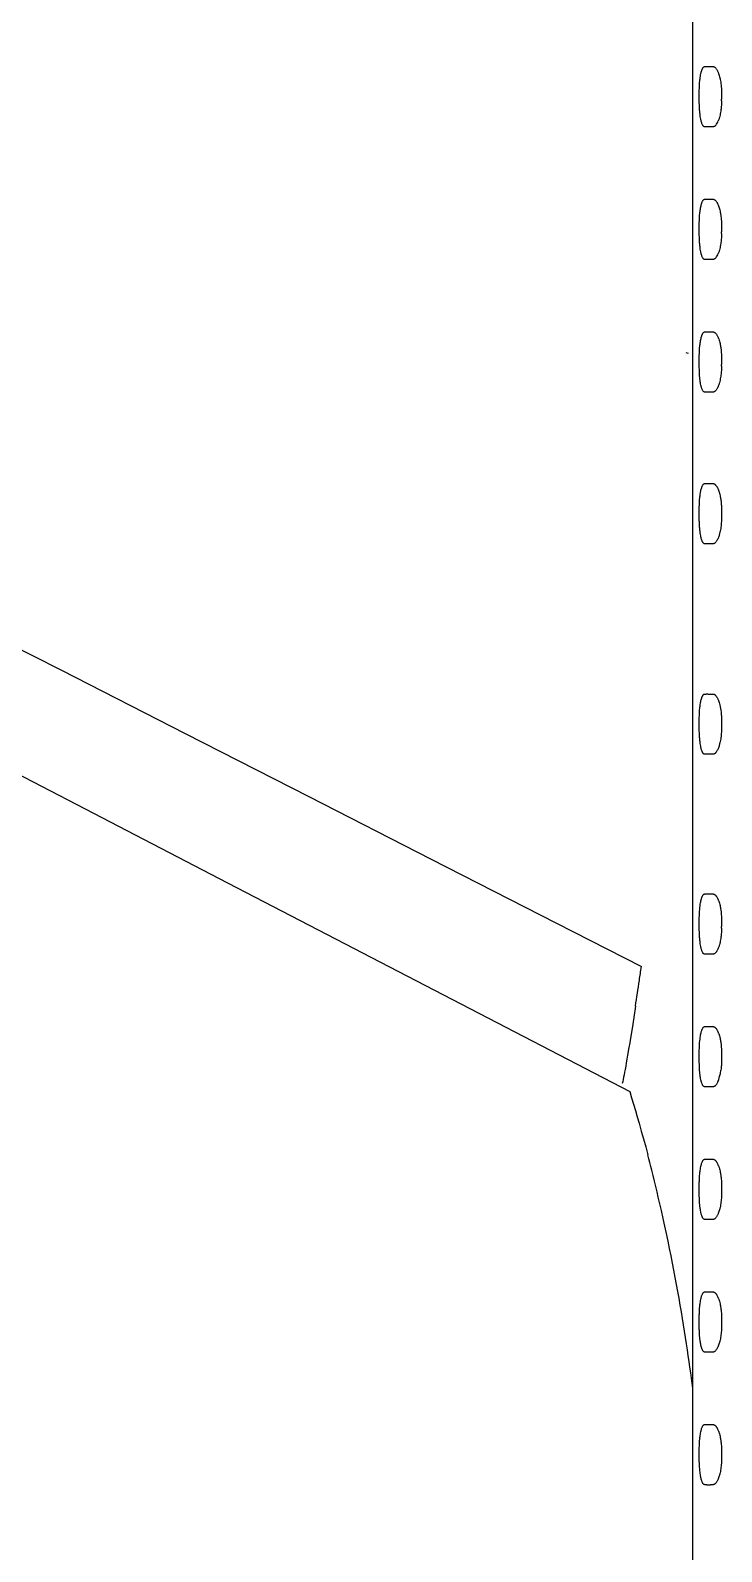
# Model space of a CAD drawing. Extents: x -17108 to 71323, y -8319 to 54197.
# Drawn here: x 48944 to 51722, y 7051 to 13169 of the extents above; entities that cross this region are included whole.
import ezdxf

# ---------------------------------------------------------------- set-up
doc = ezdxf.new("R2010")
doc.units = 0
doc.layers.get('0').update_dxf_attribs({"linetype": 'CONTINUOUS'})

msp = doc.modelspace()

# ---------------------------------------------------------------- linework, layer by layer
at = {"color": 7}
for p, q in [((51606.3, -1969.4), (51606.3, 22503.5)), ((48836.4, 10714.6), (49069.1, 10595.6)), ((49069.1, 10595.6), (49565.9, 10341.6)), ((49565.9, 10341.6), (50062.7, 10087.6)), ((50062.7, 10087.6), (50555.1, 9835.8)), ((50555.1, 9835.8), (51056.3, 9579.6)), ((51056.3, 9579.6), (51399.7, 9404)), ((51654.4, 8629), (51687.9, 8629)), ((51632.4, 8501.9), (51632.4, 8522)), ((51654.4, 8095.6), (51687.9, 8095.6)), ((51632.4, 7965), (51632.4, 7988.6)), ((51654.4, 7562.3), (51687.9, 7562.3)), ((51632.4, 7427.3), (51632.4, 7455.3))]:
    msp.add_line(p, q, dxfattribs=at)
at = {"color": 7, "ltscale": 0.35}
for p, q in [((51722, 12916.3), (51722, 12902.3)), ((51722, 11849.5), (51722, 11835.5)), ((51722, 10393.1), (51722, 10379.1)), ((51722, 9055.5), (51722, 9041.5)), ((51722, 8522), (51722, 8508)), ((51722, 8508), (51722, 8494)), ((51722, 7988.6), (51722, 7974.6)), ((51722, 7974.6), (51722, 7960.6)), ((51722, 7455.3), (51722, 7441.3))]:
    msp.add_line(p, q, dxfattribs=at)
at = {"color": 7, "ltscale": 0.419971}
for p, q in [((51632.4, 12888.3), (51632.4, 12905.1)), ((51632.4, 12354.9), (51632.4, 12371.7)), ((51632.4, 11821.5), (51632.4, 11838.3)), ((51632.4, 11211.4), (51632.4, 11228.2)), ((51632.4, 9027.5), (51632.4, 9044.3))]:
    msp.add_line(p, q, dxfattribs=at)
at = {"color": 7, "ltscale": 0.250488}
for p, q in [((51722, 12902.3), (51722, 12892.3)), ((51722, 12368.9), (51722, 12358.9)), ((51722, 11835.5), (51722, 11825.5)), ((51722, 9574.9), (51722, 9564.9))]:
    msp.add_line(p, q, dxfattribs=at)
at = {"color": 7, "ltscale": 0.349951}
for p, q in [((51722, 12382.9), (51722, 12368.9)), ((51722, 11239.4), (51722, 11225.4)), ((51722, 9588.9), (51722, 9574.9)), ((51722, 7441.3), (51722, 7427.3))]:
    msp.add_line(p, q, dxfattribs=at)
at = {"color": 7, "ltscale": 0.23771}
msp.add_line((51589.3, 11870), (51580.1, 11872.4), dxfattribs=at)
at = {"color": 7, "ltscale": 0.237698}
msp.add_line((51589.3, 11870), (51580.1, 11872.4), dxfattribs=at)
at = {"color": 7, "ltscale": 0.05188}
for p, q in [((51635, 11158.6), (51634.8, 11160.6)), ((51635, 10312.2), (51634.8, 10314.3))]:
    msp.add_line(p, q, dxfattribs=at)
at = {"color": 7, "ltscale": 0.42002}
msp.add_line((51632.4, 10365.1), (51632.4, 10381.9), dxfattribs=at)
at = {"color": 7, "ltscale": 0.335449}
for p, q in [((51667.8, 8387), (51654.4, 8387)), ((51667.8, 7853.6), (51654.4, 7853.6))]:
    msp.add_line(p, q, dxfattribs=at)
at = {"color": 7}
for points in [[(51634, 12958.7), (51634.7, 12966.5), (51635.1, 12970.4), (51635.5, 12974.2), (51636.3, 12979.7), (51637.1, 12985.2), (51638, 12990.4), (51639, 12995.4), (51639.6, 12998.2), (51640.3, 13000.9), (51641.3, 13004.5), (51642.3, 13007.9), (51642.6, 13008.6), (51643.6, 13011.3), (51644.6, 13013.7), (51645.2, 13014.8), (51645.7, 13015.9), (51646.5, 13017.2), (51647.3, 13018.5), (51648.1, 13019.5)], [(51648.1, 13019.5), (51649.1, 13020.7), (51649.6, 13021.2), (51650.1, 13021.6), (51650.6, 13022), (51651.1, 13022.3), (51651.9, 13022.8), (51652.7, 13023.1), (51653.6, 13023.2), (51654.4, 13023.3)], [(51654.4, 13023.3), (51665.4, 13023.3), (51674.2, 13023.3), (51677.5, 13023.3)], [(51677.5, 13023.3), (51681.1, 13023.3), (51684.3, 13023.4), (51686, 13023.4), (51688.4, 13023.3), (51689.3, 13023.2), (51690.4, 13023), (51691.2, 13022.8), (51691.9, 13022.5), (51692.9, 13022), (51693.9, 13021.4), (51694.9, 13020.7), (51695.7, 13020.1), (51696.4, 13019.5), (51697.2, 13018.8), (51697.9, 13018.1), (51699.3, 13016.5), (51700.7, 13014.7), (51702, 13012.8), (51703.2, 13010.9), (51704.3, 13008.9), (51705.4, 13006.8), (51706.2, 13005.2), (51707, 13003.5), (51707.8, 13001.6), (51708.6, 12999.7), (51709.4, 12997.7), (51710.2, 12995.6), (51711.7, 12991.4), (51713, 12987), (51714.3, 12982.4), (51715.4, 12977.7), (51716.1, 12974.9), (51716.7, 12972.1), (51717.8, 12966.3), (51718.8, 12960.4), (51719.6, 12954.4), (51720.3, 12948.3), (51720.9, 12942.2), (51721.4, 12936), (51721.7, 12929.8), (51721.9, 12923.1), (51722, 12916.3)], [(51632.4, 12905.1), (51632.4, 12916.2), (51632.5, 12921.7)], [(51632.5, 12921.7), (51632.6, 12929.3), (51632.8, 12936.8), (51633.1, 12944.2), (51633.5, 12951.5), (51634, 12958.7)], [(51653.8, 12781.3), (51653, 12781.5), (51652.2, 12781.7), (51651.4, 12782.1), (51650.6, 12782.6), (51649.9, 12783.2), (51649.1, 12783.9), (51648.4, 12784.6), (51647.9, 12785.3), (51647.3, 12786), (51646.3, 12787.7), (51645.2, 12789.6), (51644.2, 12791.8), (51643.2, 12794.2), (51642.2, 12797), (51641.3, 12800.1), (51640.3, 12803.4), (51639.5, 12806.9), (51639, 12809.3), (51638.4, 12811.9), (51637.5, 12817.1), (51636.6, 12822.6), (51635.8, 12828.2), (51635.4, 12832), (51634.9, 12835.9), (51634.5, 12839.9), (51634.2, 12844), (51633.8, 12848.1), (51633.6, 12852.3), (51633.3, 12856.8), (51633, 12861.4), (51632.7, 12870.3), (51632.5, 12879.3), (51632.4, 12888.3)], [(51722, 12885.6), (51721.9, 12879.8), (51721.7, 12874.1), (51721.4, 12868.5), (51721, 12862.9), (51720.6, 12858.9), (51720.1, 12854.2), (51719.5, 12849.6), (51718.9, 12844.8), (51718, 12839.4), (51717, 12834), (51715.9, 12828.8), (51714.6, 12823.6), (51713.3, 12818.7), (51712.6, 12816.2), (51711.9, 12813.9), (51710.8, 12810.8), (51709.8, 12807.8), (51708.6, 12804.9)], [(51700, 12789), (51699, 12787.7), (51697.9, 12786.6), (51696.8, 12785.5), (51695.8, 12784.5), (51694.7, 12783.8), (51693.7, 12783.1), (51692.7, 12782.5), (51691.9, 12782.1), (51691.2, 12781.9), (51690.1, 12781.5), (51689, 12781.3), (51687.9, 12781.2), (51687.1, 12781.2), (51686.4, 12781.2), (51685.1, 12781.3), (51683.9, 12781.4), (51683.1, 12781.3), (51682.7, 12781.3)], [(51667.8, 12781.3), (51665.8, 12781.3), (51662, 12781.3), (51659.6, 12781.3), (51657.2, 12781.3), (51654.9, 12781.3), (51653.8, 12781.3)], [(51682.7, 12781.3), (51681, 12781.1), (51679.3, 12781), (51676.9, 12781), (51675.1, 12781.1), (51673, 12781.2), (51670.9, 12781.3), (51669.3, 12781.3), (51667.8, 12781.3)], [(51642.2, 12474.1), (51643.2, 12477.1), (51643.8, 12478.4), (51644.4, 12479.8), (51645.2, 12481.6), (51646.1, 12483.3), (51647.1, 12484.8), (51648.1, 12486.1)], [(51648.1, 12486.1), (51649.1, 12487.3), (51649.6, 12487.8), (51650.1, 12488.2), (51650.6, 12488.6), (51651.1, 12488.9), (51651.9, 12489.4), (51652.7, 12489.7), (51653.6, 12489.8), (51654.4, 12489.9)], [(51654.4, 12489.9), (51663, 12489.9), (51667.6, 12489.9), (51673, 12489.9), (51677.5, 12489.9)], [(51677.5, 12489.9), (51681.1, 12489.9), (51684.3, 12490), (51685.9, 12490), (51688.4, 12489.9), (51689.2, 12489.8), (51690.4, 12489.6), (51691.4, 12489.3), (51692.5, 12488.8), (51693.7, 12488.2), (51694.8, 12487.4), (51695.9, 12486.5), (51696.6, 12485.9), (51697.3, 12485.2), (51698.8, 12483.7), (51700.1, 12482), (51701.5, 12480.2), (51702.7, 12478.4), (51703.8, 12476.5), (51704.9, 12474.4), (51705.7, 12472.8), (51706.5, 12471.2), (51707.3, 12469.4), (51708.1, 12467.6), (51709.6, 12463.7), (51711.1, 12459.7), (51712.4, 12455.5), (51713.7, 12451.2), (51714.8, 12446.9), (51715.8, 12442.6), (51716.8, 12438.1), (51717.7, 12433.6), (51718.2, 12430.5), (51718.7, 12427.4), (51719.6, 12421.1), (51720.4, 12414.7), (51721, 12408.4), (51721.4, 12402.1), (51721.7, 12395.7), (51721.9, 12389.3), (51722, 12382.9)], [(51632.5, 12388.3), (51632.6, 12395.9), (51632.8, 12403.4), (51633.1, 12410.8), (51633.5, 12418.1), (51634, 12425.3)], [(51634, 12425.3), (51634.7, 12433.1), (51635.1, 12436.9), (51635.5, 12440.6), (51636.2, 12445.6), (51636.9, 12450.4), (51637.6, 12455), (51638.5, 12459.5), (51639.4, 12463.8), (51640.4, 12468), (51641.3, 12471.1), (51642.2, 12474.1)], [(51632.4, 12371.7), (51632.4, 12382.8), (51632.5, 12388.3)], [(51653.8, 12247.9), (51653, 12248.1), (51652.2, 12248.3), (51651.4, 12248.7), (51650.6, 12249.2), (51649.9, 12249.8), (51649.1, 12250.5), (51648.4, 12251.2), (51647.9, 12251.9), (51647.3, 12252.6), (51646.3, 12254.3), (51645.2, 12256.2), (51644.2, 12258.4), (51643.2, 12260.8), (51642.2, 12263.6), (51641.3, 12266.7), (51640.3, 12270), (51639.5, 12273.5), (51639, 12275.9), (51638.4, 12278.5), (51637.5, 12283.7), (51636.6, 12289.2), (51635.8, 12294.8), (51635.4, 12298.6), (51634.9, 12302.5), (51634.5, 12306.5), (51634.2, 12310.6), (51633.8, 12314.7), (51633.6, 12318.9), (51633.3, 12323.4), (51633, 12328), (51632.7, 12336.9), (51632.5, 12345.9), (51632.4, 12354.9)], [(51722, 12352.2), (51721.9, 12346.4), (51721.7, 12340.7), (51721.4, 12335.1), (51721, 12329.5), (51720.6, 12325.5), (51720.1, 12320.8), (51719.5, 12316.2), (51718.9, 12311.4), (51718, 12306), (51717, 12300.6), (51715.9, 12295.4), (51714.6, 12290.2), (51713.3, 12285.3), (51712.6, 12282.8), (51711.9, 12280.5), (51710.8, 12277.4), (51709.8, 12274.4), (51708.6, 12271.5)], [(51667.8, 12247.9), (51665.8, 12247.9), (51662, 12247.9), (51659.6, 12247.9), (51657.2, 12247.9), (51654.9, 12247.9), (51653.8, 12247.9)], [(51682.7, 12247.9), (51681, 12247.7), (51679.3, 12247.6), (51676.9, 12247.6), (51675.1, 12247.7), (51673, 12247.8), (51670.9, 12247.9), (51669.3, 12247.9), (51667.8, 12247.9)], [(51700, 12255.6), (51699, 12254.3), (51697.9, 12253.2), (51696.8, 12252.1), (51695.8, 12251.1), (51694.7, 12250.4), (51693.7, 12249.7), (51692.7, 12249.1), (51691.9, 12248.7), (51691.2, 12248.5), (51690.1, 12248.1), (51689, 12247.9), (51687.9, 12247.8), (51687.1, 12247.8), (51686.4, 12247.8), (51685.1, 12247.9), (51683.9, 12248), (51683.1, 12247.9), (51682.7, 12247.9)], [(51634, 11891.9), (51634.7, 11899.7), (51635.1, 11903.5), (51635.5, 11907.2), (51636.2, 11912.2), (51636.9, 11917), (51637.6, 11921.6), (51638.5, 11926.1), (51639.4, 11930.4), (51640.4, 11934.5), (51641.3, 11937.7), (51642.2, 11940.7)], [(51642.2, 11940.7), (51642.9, 11942.7), (51643.6, 11944.6), (51644.3, 11946.3), (51645, 11947.8), (51645.8, 11949.2), (51646.6, 11950.6), (51647.4, 11951.9), (51648.3, 11953.1), (51649.1, 11953.9), (51649.8, 11954.6), (51650.6, 11955.2), (51651.1, 11955.6), (51651.7, 11955.9), (51652.3, 11956.1), (51652.9, 11956.3), (51653.9, 11956.5), (51655, 11956.6), (51656, 11956.6), (51656.7, 11956.5), (51657.4, 11956.5), (51658.1, 11956.5), (51658.7, 11956.5)], [(51658.7, 11956.5), (51659.7, 11956.6), (51660.8, 11956.7), (51662.2, 11956.8), (51663.5, 11956.8), (51665.2, 11956.8), (51668.6, 11956.6), (51671.1, 11956.5), (51672.6, 11956.5)], [(51672.6, 11956.5), (51674.6, 11956.5), (51678.7, 11956.5), (51681.6, 11956.5), (51684.5, 11956.5), (51687, 11956.5), (51688.3, 11956.5), (51689.3, 11956.4), (51690.3, 11956.2), (51691.6, 11955.8), (51692.8, 11955.3), (51694, 11954.6), (51695.2, 11953.7), (51696.2, 11952.9), (51697.2, 11952), (51698.2, 11950.9), (51699, 11950.1), (51699.7, 11949.2), (51700.5, 11948.1), (51701.3, 11947.1), (51702.8, 11944.8), (51703.6, 11943.5), (51704.3, 11942.1), (51705.8, 11939.2), (51707.3, 11936.2), (51708.1, 11934.2), (51708.9, 11932.2), (51709.7, 11930.2), (51710.5, 11928), (51711.9, 11923.7), (51713.3, 11919.1), (51714.6, 11914.4), (51715.8, 11909.6), (51716.6, 11905.6), (51717.4, 11901.6), (51718.1, 11897.5), (51718.6, 11894.4), (51719.1, 11891.3), (51719.9, 11884.9), (51720.6, 11879.1), (51721.1, 11873.3), (51721.5, 11867.4), (51721.8, 11861.4), (51722, 11855.5), (51722, 11849.5)], [(51632.5, 11854.9), (51632.6, 11862.5), (51632.8, 11870), (51633.1, 11877.4), (51633.5, 11884.7), (51634, 11891.9)], [(51632.4, 11838.3), (51632.4, 11849.4), (51632.5, 11854.9)], [(51663.2, 11714.5), (51660, 11714.5), (51657.3, 11714.5), (51655.9, 11714.5), (51654, 11714.5), (51653.2, 11714.6), (51652.4, 11714.8), (51651.6, 11715.2), (51650.7, 11715.7), (51649.9, 11716.3), (51649.1, 11717.1), (51648.5, 11717.7), (51648, 11718.3), (51647.4, 11719.1), (51646.9, 11719.9), (51645.9, 11721.6), (51644.9, 11723.5), (51643.8, 11725.9), (51642.8, 11728.5), (51641.9, 11731.3), (51641, 11734.3), (51640.4, 11736.3), (51639.9, 11738.4), (51638.9, 11742.8), (51638, 11747.4), (51637.2, 11752.2), (51636.7, 11755.2), (51636.2, 11758.4), (51635.7, 11762), (51635.3, 11765.6), (51634.6, 11772.7), (51634, 11779.9), (51633.4, 11788), (51633, 11796.3), (51632.7, 11804.6), (51632.5, 11813.1), (51632.4, 11821.5)], [(51722, 11818.8), (51721.9, 11813), (51721.7, 11807.3), (51721.4, 11801.7), (51721, 11796.1), (51720.6, 11792.1), (51720.1, 11787.4), (51719.5, 11782.8), (51718.9, 11778), (51718, 11772.6), (51717, 11767.2), (51715.9, 11762), (51714.6, 11756.8), (51713.3, 11751.9), (51712.6, 11749.4), (51711.9, 11747.1), (51710.8, 11744), (51709.8, 11741), (51708.6, 11738.1)], [(51687.9, 11714.5), (51677.6, 11714.5), (51672.6, 11714.5), (51666.2, 11714.5), (51663.2, 11714.5)], [(51700, 11722.2), (51698.8, 11720.8), (51697.6, 11719.5), (51696.4, 11718.3), (51695.2, 11717.3), (51694, 11716.5), (51692.8, 11715.8), (51691.6, 11715.2), (51690.4, 11714.8), (51689.2, 11714.6), (51688.5, 11714.5), (51687.9, 11714.5)], [(51708.6, 11738.1), (51707.9, 11736.2), (51707.1, 11734.4), (51706.3, 11732.7), (51705.4, 11731), (51704.1, 11728.6), (51702.8, 11726.3), (51701.4, 11724.2), (51700, 11722.2)], [(51634, 11281.8), (51634.7, 11289.6), (51635.1, 11293.4), (51635.5, 11297.3), (51636, 11300.9), (51636.5, 11304.5), (51637.3, 11309.7), (51637.9, 11312.9), (51638.5, 11316.1), (51639.3, 11320), (51640.2, 11323.7), (51641.2, 11327.3), (51642.2, 11330.6)], [(51642.2, 11330.6), (51643.2, 11333.6), (51643.8, 11334.9), (51644.4, 11336.3), (51645.2, 11338.1), (51646.1, 11339.8), (51647.1, 11341.3), (51648.1, 11342.6)], [(51648.1, 11342.6), (51649, 11343.7), (51649.9, 11344.6), (51650.9, 11345.3)], [(51650.9, 11345.3), (51651.6, 11345.7), (51652.4, 11346.1), (51653.2, 11346.3), (51653.7, 11346.4), (51654.3, 11346.5), (51654.9, 11346.5), (51655.5, 11346.5), (51656.6, 11346.4), (51657.6, 11346.4), (51658.3, 11346.4), (51658.7, 11346.4)], [(51658.7, 11346.4), (51659.7, 11346.5), (51660.8, 11346.6), (51662.2, 11346.7), (51663.5, 11346.7), (51665.2, 11346.7), (51668.6, 11346.5), (51671.1, 11346.4), (51672.6, 11346.4)], [(51672.6, 11346.4), (51675.7, 11346.4), (51682, 11346.4), (51685.3, 11346.4), (51687.5, 11346.4), (51688.6, 11346.4), (51689.5, 11346.3), (51690.5, 11346.1), (51691.5, 11345.7), (51692.4, 11345.3), (51693.4, 11344.8), (51694.5, 11344.1), (51695.5, 11343.4), (51696.2, 11342.8), (51697, 11342.1), (51698.3, 11340.7), (51699.6, 11339.2), (51700.8, 11337.6), (51702.1, 11335.8), (51702.9, 11334.6), (51703.6, 11333.3), (51704.4, 11331.8), (51705.2, 11330.3)], [(51705.2, 11330.3), (51706.7, 11327.4), (51707.5, 11325.6), (51708.2, 11323.8), (51709.7, 11320.1), (51711.1, 11316.1), (51712.5, 11311.8), (51713.8, 11307.2), (51714.5, 11304.6), (51715.2, 11302), (51716.4, 11296.6), (51717, 11293.6), (51717.6, 11290.7), (51718.1, 11287.5), (51718.6, 11284.4), (51719.3, 11279.8), (51719.9, 11275.1), (51720.4, 11270.4), (51720.8, 11266.6), (51721.1, 11262.8), (51721.4, 11258.9), (51721.6, 11254.9), (51721.8, 11249.7), (51722, 11244.6), (51722, 11239.4)], [(51632.5, 11244.8), (51632.6, 11252.4), (51632.8, 11259.9), (51633.1, 11267.3), (51633.5, 11274.6), (51634, 11281.8)], [(51632.4, 11228.2), (51632.4, 11239.3), (51632.5, 11244.8)], [(51634.8, 11160.6), (51634.4, 11164.1), (51634.1, 11167.7), (51633.8, 11171.3), (51633.3, 11180), (51632.9, 11187.3), (51632.8, 11192), (51632.6, 11196.9), (51632.5, 11201.7), (51632.4, 11211.4)], [(51722, 11206), (51721.9, 11202.4), (51721.8, 11198.8), (51721.5, 11193.4), (51721.1, 11188.1), (51720.6, 11182.3), (51720, 11176.5), (51719.3, 11170.9)], [(51722, 11225.4), (51722, 11213.7), (51722, 11208.6), (51722, 11206)], [(51641.5, 11122.4), (51640.7, 11125.3), (51639.9, 11128.4), (51639.1, 11131.7), (51638.6, 11134.2), (51638.1, 11136.8), (51637.1, 11142.1), (51636.3, 11148), (51635.5, 11154.1), (51635.1, 11157.7), (51635, 11158.6)], [(51719.3, 11170.9), (51718.5, 11165.7), (51717.6, 11160.6), (51716.7, 11155.7), (51715.6, 11150.8), (51714.3, 11145.5), (51713.6, 11142.9), (51712.9, 11140.4), (51711.8, 11136.7), (51710.6, 11133.1), (51709.3, 11129.6), (51707.9, 11126.3)], [(51658.7, 11104.4), (51657.7, 11104.5), (51656.6, 11104.4), (51655.6, 11104.4), (51654.8, 11104.4), (51653.8, 11104.4), (51653.1, 11104.5), (51652.3, 11104.8), (51651.4, 11105.2), (51650.6, 11105.7), (51649.7, 11106.4), (51648.9, 11107.2), (51648.4, 11107.8), (51647.9, 11108.4), (51647.3, 11109.1), (51646.8, 11110), (51646.2, 11110.9), (51645.7, 11111.9), (51645.1, 11113), (51644.5, 11114.2), (51643.5, 11116.7), (51642.5, 11119.4), (51641.5, 11122.4)], [(51677.5, 11104.4), (51674.6, 11104.4), (51668.8, 11104.3), (51665, 11104.2), (51663.2, 11104.2), (51661.8, 11104.2), (51660.4, 11104.3), (51658.7, 11104.4)], [(51688.6, 11104.4), (51686.7, 11104.4), (51685.5, 11104.3), (51683, 11104.4), (51679.3, 11104.4), (51677.5, 11104.4)], [(51698.6, 11110.4), (51697.2, 11108.9), (51696.4, 11108.2), (51695.7, 11107.6), (51695, 11107.1), (51694.4, 11106.6), (51693.2, 11105.9), (51692.1, 11105.3), (51690.9, 11104.9), (51689.7, 11104.6), (51689.2, 11104.5), (51688.6, 11104.4)], [(51707.9, 11126.3), (51706.4, 11122.9), (51705.6, 11121.2), (51704.8, 11119.6), (51703.5, 11117.4), (51702.2, 11115.2), (51700.9, 11113.3), (51699.5, 11111.5), (51698.6, 11110.4)], [(47248.2, 11031.8), (48635.8, 10311.5), (49164, 10037.8), (49702.2, 9758.6), (50854.8, 9160.3), (51352.8, 8902)], [(51634, 10435.4), (51634.7, 10443.2), (51635.1, 10447.1), (51635.5, 10450.9), (51636, 10454.6), (51636.5, 10458.2), (51637.3, 10463.3), (51637.9, 10466.6), (51638.5, 10469.7), (51639.3, 10473.6), (51640.2, 10477.4), (51641.2, 10480.9), (51642.2, 10484.3)], [(51642.2, 10484.3), (51643.2, 10487.2), (51643.8, 10488.6), (51644.4, 10489.9), (51645.2, 10491.8), (51646.1, 10493.4), (51647.1, 10495), (51648.1, 10496.3)], [(51648.1, 10496.3), (51649, 10497.4), (51649.9, 10498.3), (51650.9, 10499)], [(51650.9, 10499), (51651.6, 10499.4), (51652.4, 10499.7), (51653.2, 10500), (51653.7, 10500.1), (51654.3, 10500.1), (51654.9, 10500.2), (51655.5, 10500.2), (51656.6, 10500.1), (51657.6, 10500), (51658.3, 10500), (51658.7, 10500.1)], [(51658.7, 10500.1), (51659.7, 10500.2), (51660.8, 10500.3), (51662.2, 10500.4), (51663.5, 10500.4), (51665.2, 10500.3), (51668.6, 10500.2), (51671.1, 10500.1), (51672.6, 10500.1)], [(51672.6, 10500.1), (51675.7, 10500.1), (51682, 10500.1), (51685.3, 10500.1), (51687.5, 10500.1), (51688.6, 10500), (51689.5, 10499.9), (51690.5, 10499.7), (51691.5, 10499.4), (51692.4, 10499), (51693.4, 10498.5), (51694.5, 10497.8), (51695.5, 10497.1), (51696.2, 10496.4), (51697, 10495.7), (51698.3, 10494.4), (51699.6, 10492.9), (51700.8, 10491.2), (51702.1, 10489.4), (51702.9, 10488.2), (51703.6, 10487), (51704.4, 10485.5), (51705.2, 10484)], [(51705.2, 10484), (51706.7, 10481), (51707.5, 10479.3), (51708.2, 10477.5), (51709.7, 10473.7), (51711.1, 10469.8), (51712.5, 10465.5), (51713.8, 10460.9), (51714.5, 10458.3), (51715.2, 10455.6), (51716.4, 10450.2), (51717, 10447.3), (51717.6, 10444.3), (51718.1, 10441.2), (51718.6, 10438), (51719.3, 10433.4), (51719.9, 10428.8), (51720.4, 10424.1), (51720.8, 10420.3), (51721.1, 10416.5), (51721.4, 10412.5), (51721.6, 10408.5), (51721.8, 10403.4), (51722, 10398.2), (51722, 10393.1)], [(51632.5, 10398.5), (51632.6, 10406.1), (51632.8, 10413.6), (51633.1, 10421), (51633.5, 10428.2), (51634, 10435.4)], [(51632.4, 10381.9), (51632.4, 10392.9), (51632.5, 10398.5)], [(51634.8, 10314.3), (51634.4, 10317.8), (51634.1, 10321.4), (51633.8, 10325), (51633.3, 10333.7), (51632.9, 10341), (51632.8, 10345.7), (51632.6, 10350.5), (51632.5, 10355.4), (51632.4, 10365.1)], [(51722, 10359.7), (51721.9, 10356.1), (51721.8, 10352.5), (51721.5, 10347.1), (51721.1, 10341.7), (51720.6, 10335.9), (51720, 10330.2), (51719.3, 10324.5)], [(51722, 10379.1), (51722, 10367.4), (51722, 10362.2), (51722, 10359.7)], [(51641.5, 10276), (51640.7, 10279), (51639.9, 10282.1), (51639.1, 10285.4), (51638.6, 10287.9), (51638.1, 10290.4), (51637.1, 10295.8), (51636.3, 10301.7), (51635.5, 10307.8), (51635.1, 10311.4), (51635, 10312.2)], [(51707.9, 10280), (51706.4, 10276.5), (51705.6, 10274.9), (51704.8, 10273.3), (51703.5, 10271), (51702.2, 10268.9), (51700.9, 10266.9), (51699.5, 10265.1), (51698.6, 10264)], [(51719.3, 10324.5), (51718.5, 10319.4), (51717.6, 10314.3), (51716.7, 10309.3), (51715.6, 10304.5), (51714.3, 10299.2), (51713.6, 10296.6), (51712.9, 10294.1), (51711.8, 10290.4), (51710.6, 10286.8), (51709.3, 10283.3), (51707.9, 10280)], [(51658.7, 10258.1), (51657.7, 10258.1), (51656.6, 10258.1), (51655.6, 10258), (51654.8, 10258), (51653.8, 10258.1), (51653.1, 10258.2), (51652.3, 10258.5), (51651.4, 10258.9), (51650.6, 10259.4), (51649.7, 10260.1), (51648.9, 10260.8), (51648.4, 10261.4), (51647.9, 10262.1), (51647.3, 10262.8), (51646.8, 10263.6), (51646.2, 10264.6), (51645.7, 10265.6), (51645.1, 10266.7), (51644.5, 10267.9), (51643.5, 10270.4), (51642.5, 10273.1), (51641.5, 10276)], [(51677.5, 10258.1), (51674.6, 10258), (51668.8, 10258), (51665, 10257.9), (51663.2, 10257.9), (51661.8, 10257.9), (51660.4, 10257.9), (51658.7, 10258.1)], [(51688.6, 10258.1), (51686.7, 10258), (51685.5, 10258), (51683, 10258), (51679.3, 10258.1), (51677.5, 10258.1)], [(51698.6, 10264), (51697.2, 10262.6), (51696.4, 10261.9), (51695.7, 10261.3), (51695, 10260.7), (51694.4, 10260.2), (51693.2, 10259.5), (51692.1, 10259), (51690.9, 10258.5), (51689.7, 10258.2), (51689.2, 10258.1), (51688.6, 10258.1)], [(51632.7, 9607.7), (51633.1, 9616.5), (51633.6, 9625.2), (51634.1, 9633), (51634.5, 9636.4), (51635.2, 9643.8), (51635.6, 9647.4), (51636.1, 9650.9), (51636.7, 9655.5), (51637.5, 9660), (51638.2, 9664.4), (51639.1, 9668.6), (51640, 9672.6), (51641.1, 9676.4), (51641.6, 9678.3), (51642.2, 9680.1)], [(51642.2, 9680.1), (51643.2, 9683), (51643.8, 9684.4), (51644.3, 9685.7), (51645.2, 9687.5), (51646.1, 9689.2), (51647, 9690.7), (51648, 9692), (51648.7, 9692.9), (51649.4, 9693.7), (51650, 9694.1), (51650.6, 9694.6), (51651.5, 9695.2), (51652.5, 9695.6), (51653.1, 9695.8), (51653.7, 9695.9), (51654.6, 9696), (51655.6, 9696), (51656.3, 9696), (51657, 9695.9), (51657.9, 9695.8), (51658.7, 9695.9)], [(51658.7, 9695.9), (51659.7, 9696), (51660.8, 9696.1), (51662.2, 9696.2), (51663.5, 9696.2), (51665.2, 9696.2), (51668.6, 9696), (51671.1, 9695.9), (51672.6, 9695.9)], [(51672.6, 9695.9), (51674.7, 9695.9), (51679.1, 9695.9), (51682.5, 9695.9), (51685.9, 9695.9), (51688.3, 9695.9), (51689.3, 9695.8), (51690.3, 9695.6), (51691.6, 9695.2), (51692.8, 9694.7), (51694, 9694), (51695.2, 9693.1), (51696.2, 9692.3), (51697.2, 9691.4), (51698.2, 9690.3), (51699, 9689.5), (51699.7, 9688.6), (51700.5, 9687.5), (51701.3, 9686.5), (51702.8, 9684.2), (51703.5, 9682.9), (51704.3, 9681.5), (51705.8, 9678.6), (51707.3, 9675.6), (51708.1, 9673.6), (51708.9, 9671.6), (51709.7, 9669.6), (51710.5, 9667.4), (51711.9, 9663.1), (51713.3, 9658.5), (51714.6, 9653.8), (51715.8, 9649), (51716.6, 9645), (51717.4, 9641), (51718.1, 9636.9), (51718.6, 9633.8), (51719.1, 9630.7), (51719.9, 9624.3), (51720.6, 9618.5), (51721.1, 9612.7), (51721.5, 9606.8), (51721.8, 9600.8), (51722, 9594.9), (51722, 9588.9)], [(51632.5, 9594.3), (51632.6, 9601), (51632.7, 9607.7)], [(51632.4, 9560.9), (51632.4, 9587.5), (51632.4, 9591.7), (51632.5, 9594.3)], [(51653.8, 9453.9), (51653, 9454.1), (51652.2, 9454.3), (51651.4, 9454.7), (51650.6, 9455.2), (51649.9, 9455.8), (51649.1, 9456.5), (51648.4, 9457.2), (51647.9, 9457.9), (51647.3, 9458.6), (51646.3, 9460.3), (51645.2, 9462.2), (51644.2, 9464.4), (51643.2, 9466.8), (51642.2, 9469.6), (51641.3, 9472.7), (51640.3, 9476), (51639.5, 9479.5), (51638.9, 9481.9), (51638.4, 9484.5), (51637.5, 9489.7), (51636.6, 9495.2), (51635.8, 9500.8), (51635.4, 9504.6), (51634.9, 9508.5), (51634.5, 9512.5), (51634.2, 9516.6), (51633.8, 9520.7), (51633.6, 9524.9), (51633.3, 9529.5), (51633, 9534), (51632.7, 9542.9), (51632.5, 9551.9), (51632.4, 9560.9)], [(51722, 9558.2), (51721.9, 9552.4), (51721.7, 9546.7), (51721.4, 9541.1), (51721, 9535.5), (51720.6, 9531.5), (51720.1, 9526.8), (51719.5, 9522.2), (51718.9, 9517.4), (51718, 9512), (51717, 9506.6), (51715.9, 9501.4), (51714.6, 9496.2), (51713.3, 9491.3), (51712.6, 9488.8), (51711.9, 9486.5), (51710.8, 9483.4), (51709.8, 9480.4), (51708.6, 9477.5)], [(51667.8, 9453.9), (51665.8, 9453.9), (51662, 9453.9), (51659.6, 9453.9), (51657.1, 9453.9), (51654.9, 9453.9), (51653.8, 9453.9)], [(51682.7, 9453.9), (51681, 9453.7), (51679.3, 9453.6), (51676.9, 9453.6), (51675.1, 9453.7), (51673, 9453.8), (51670.9, 9453.9), (51668.8, 9453.9), (51667.8, 9453.9)], [(51708.6, 9477.5), (51707.3, 9474.3), (51705.9, 9471.2), (51704.4, 9468.4), (51703.6, 9467), (51702.8, 9465.6), (51702, 9464.4), (51701.2, 9463.3), (51700.2, 9461.8), (51699.4, 9460.9), (51698.7, 9460), (51697.6, 9458.9), (51696.5, 9457.8), (51695.5, 9456.9), (51694.4, 9456.1), (51693.4, 9455.5), (51692.4, 9454.9), (51691.6, 9454.6), (51690.9, 9454.4), (51690.1, 9454.1), (51689.2, 9454), (51688.2, 9453.8), (51687.4, 9453.8), (51686, 9453.8), (51685, 9453.9), (51683.9, 9454), (51683.1, 9453.9), (51682.7, 9453.9)], [(51376, 9244.9), (51369.1, 9199.7), (51362.1, 9155)], [(51362.1, 9155), (51355.9, 9116.7), (51352.8, 9097.8), (51349.7, 9079)], [(51634, 9097.9), (51634.6, 9105.1), (51635.4, 9112.2), (51635.8, 9115.6), (51636.3, 9119), (51637, 9124), (51637.8, 9128.9), (51638.8, 9133.5), (51639.7, 9137.9), (51640.5, 9141), (51641.3, 9143.9), (51642.2, 9146.7)], [(51642.2, 9146.7), (51643.2, 9149.6), (51643.8, 9151), (51644.3, 9152.3), (51645.2, 9154.1), (51646.1, 9155.8), (51647, 9157.3), (51648, 9158.6), (51648.7, 9159.5), (51649.4, 9160.3), (51650, 9160.7), (51650.6, 9161.2), (51651.5, 9161.8), (51652.5, 9162.2), (51653.1, 9162.4), (51653.7, 9162.5), (51654.6, 9162.6), (51655.6, 9162.6), (51657, 9162.5), (51657.9, 9162.4), (51658.7, 9162.5)], [(51658.7, 9162.5), (51659.7, 9162.6), (51660.8, 9162.7), (51662.2, 9162.8), (51663.5, 9162.8), (51665.2, 9162.8), (51668.6, 9162.6), (51671.1, 9162.5), (51672.6, 9162.5)], [(51672.6, 9162.5), (51674.6, 9162.5), (51678.7, 9162.5), (51681.6, 9162.5), (51684.5, 9162.5), (51687, 9162.5), (51688.3, 9162.5), (51689.3, 9162.4), (51690.3, 9162.2), (51691.6, 9161.8), (51692.8, 9161.3), (51694, 9160.6), (51695.2, 9159.7), (51696.2, 9158.9), (51697.2, 9158), (51698.2, 9156.9), (51699, 9156.1), (51699.7, 9155.2), (51700.5, 9154.1), (51701.3, 9153.1), (51702.8, 9150.8), (51703.5, 9149.5), (51704.3, 9148.1), (51705.8, 9145.2), (51707.3, 9142.2), (51708.1, 9140.2), (51708.9, 9138.2), (51709.7, 9136.2), (51710.5, 9134), (51711.9, 9129.7), (51713.3, 9125.1), (51714.6, 9120.4), (51715.8, 9115.6), (51716.6, 9111.6), (51717.4, 9107.6), (51718.1, 9103.5), (51718.6, 9100.4), (51719.1, 9097.3), (51719.9, 9090.9), (51720.6, 9085.1), (51721.1, 9079.3), (51721.5, 9073.4), (51721.8, 9067.4), (51722, 9061.5), (51722, 9055.5)], [(51349.7, 9079), (51344.4, 9047.4), (51341.8, 9032), (51339.1, 9016.7)], [(51632.4, 9044.3), (51632.4, 9055.4), (51632.5, 9060.9)], [(51632.5, 9060.9), (51632.6, 9068.5), (51632.8, 9076), (51633.1, 9083.4), (51633.5, 9090.7), (51634, 9097.9)], [(51339.1, 9016.7), (51336.7, 9003.2), (51334.3, 8990), (51332.2, 8979), (51330.2, 8968.2)], [(51654.4, 8920.5), (51653.7, 8920.5), (51653.1, 8920.7), (51652.4, 8920.8), (51651.9, 8921.1), (51651.3, 8921.4), (51650.4, 8921.9), (51649.6, 8922.6), (51648.8, 8923.4), (51648, 8924.3), (51647.4, 8925.1), (51646.9, 8925.9), (51645.9, 8927.6), (51644.9, 8929.6), (51643.8, 8931.9), (51642.8, 8934.5), (51641.9, 8937.3), (51641, 8940.3), (51640.4, 8942.4), (51639.9, 8944.5), (51638.9, 8948.8), (51638, 8953.4), (51637.1, 8958.2), (51636.7, 8961.3), (51636.2, 8964.5), (51635.7, 8968), (51635.3, 8971.7), (51634.6, 8978.7), (51634, 8985.9), (51633.4, 8994.1), (51633, 9002.3), (51632.7, 9010.7), (51632.5, 9019.1), (51632.4, 9027.5)], [(51722, 9041.5), (51722, 9030.4), (51722, 9024.8), (51721.9, 9019.3), (51721.7, 9013.7), (51721.5, 9009.6), (51721.2, 9005.5), (51721, 9002.8), (51720.5, 8997.5), (51720, 8992.2), (51719.3, 8987)], [(51330.2, 8968.2), (51328.3, 8958.7), (51326.5, 8949.7), (51324.8, 8941.2), (51323.1, 8933.3)], [(51707.2, 8940.8), (51705.8, 8937.8), (51704.3, 8934.9), (51703.6, 8933.5), (51702.8, 8932.2), (51701.6, 8930.4), (51700.3, 8928.6), (51699.1, 8927.1), (51697.8, 8925.7)], [(51353, 8901.9), (51360.7, 8876.5), (51368.3, 8851.1), (51375.8, 8825.7), (51383.2, 8800.2), (51390.5, 8774.6), (51395, 8758.7), (51399.5, 8742.7), (51408.3, 8710.7), (51417, 8678.6), (51425.6, 8646.5)], [(51687.9, 8920.5), (51668.4, 8920.5), (51654.4, 8920.5)], [(51697.8, 8925.7), (51696.4, 8924.3), (51695.7, 8923.7), (51695, 8923.1), (51694.3, 8922.7), (51693.6, 8922.2), (51692.5, 8921.6), (51691.4, 8921.1), (51690.2, 8920.8), (51689.1, 8920.6), (51687.9, 8920.5)], [(51606.3, 7708.7), (51603.7, 7728.9), (51601, 7749.1), (51598.1, 7770.8), (51595.1, 7792.5), (51591.8, 7815.5), (51588.4, 7838.4), (51584.9, 7862.6), (51581.2, 7886.8), (51577.3, 7912), (51573.3, 7937.2), (51569.1, 7963.2), (51564.9, 7989.1), (51560.4, 8015.8), (51555.8, 8042.5), (51551, 8070), (51546.2, 8097.5), (51541, 8125.7), (51535.8, 8153.8), (51530.4, 8182.6), (51524.8, 8211.4), (51519, 8240.8), (51513.1, 8270.2), (51506.9, 8300.1), (51500.6, 8329.9), (51494.1, 8360.2), (51487.5, 8390.5), (51480.3, 8422.7), (51472.9, 8454.8), (51467.9, 8476.6), (51462.7, 8498.3), (51457.5, 8520), (51452.2, 8541.6), (51446.9, 8563.2), (51441.5, 8584.8), (51437.6, 8600.3), (51433.6, 8615.8), (51429.6, 8631.2), (51425.6, 8646.5)], [(51632.4, 8522), (51632.5, 8526.9), (51632.5, 8531.8), (51632.6, 8536.7), (51632.8, 8541.5), (51633, 8548.8), (51633.4, 8555.9), (51633.9, 8563), (51634.5, 8570), (51635.2, 8577.3), (51635.7, 8580.9), (51636.1, 8584.5), (51636.9, 8589.6), (51637.7, 8594.7), (51638.6, 8599.5), (51639.7, 8604.1), (51640.2, 8606.4), (51640.8, 8608.6), (51641.4, 8610.7), (51642, 8612.7), (51642.9, 8615.3), (51643.8, 8617.7), (51644.8, 8619.9), (51645.8, 8621.9), (51646.4, 8622.8), (51647, 8623.7), (51647.5, 8624.5), (51648, 8625.2), (51649, 8626.3), (51649.5, 8626.9), (51650.1, 8627.3), (51650.6, 8627.7), (51651.1, 8628), (51651.9, 8628.5), (51652.7, 8628.8), (51653.5, 8628.9), (51654.4, 8629)], [(51687.9, 8629), (51688.6, 8629), (51689.2, 8628.9), (51689.8, 8628.8), (51690.4, 8628.7), (51691.6, 8628.3), (51692.9, 8627.7), (51694.1, 8627), (51695.1, 8626.3), (51696.1, 8625.5), (51697.1, 8624.6), (51697.8, 8623.8), (51698.6, 8623), (51700, 8621.3), (51700.8, 8620.2), (51701.7, 8619), (51702.5, 8617.8), (51703.2, 8616.5), (51704.8, 8613.8), (51706.3, 8610.8), (51707.7, 8607.7), (51709, 8604.5), (51709.8, 8602.4), (51710.6, 8600.4), (51711.3, 8598.1), (51712.1, 8595.8), (51713.4, 8591.2), (51714.7, 8586.4), (51715.9, 8581.5), (51716.8, 8577.4), (51717.6, 8573.2), (51718.3, 8569), (51718.8, 8565.8), (51719.3, 8562.6), (51719.7, 8559.3), (51720.1, 8556), (51720.5, 8552.3), (51720.9, 8548.6), (51721.3, 8543.3), (51721.6, 8537.9), (51721.8, 8532.6), (51721.9, 8528.3), (51722, 8522)], [(51654.4, 8387), (51653.6, 8387.1), (51652.8, 8387.2), (51652, 8387.5), (51651.3, 8387.9), (51650.8, 8388.2), (51650.3, 8388.5), (51649.3, 8389.4), (51648.5, 8390.2), (51647.7, 8391.2), (51647, 8392.3), (51646.4, 8393.1), (51645.9, 8394.1), (51644.9, 8396.1), (51643.9, 8398.3), (51642.9, 8400.7), (51642.1, 8403.2), (51641.2, 8406), (51640.4, 8408.9), (51639.9, 8411.1), (51639.3, 8413.4), (51638.3, 8418.2), (51637.5, 8422.4), (51636.8, 8426.8), (51636.2, 8431.2), (51635.7, 8434.6), (51635.3, 8438.1), (51634.6, 8445.2), (51634, 8452.4), (51633.5, 8458.4), (51633.2, 8464.4), (51632.8, 8473.5), (51632.6, 8480.9), (51632.5, 8488.6), (51632.4, 8493), (51632.4, 8501.9)], [(51722, 8494), (51721.9, 8487), (51721.8, 8483.5), (51721.7, 8479.9), (51721.5, 8476.5), (51721.3, 8473), (51720.9, 8467.5), (51720.3, 8462), (51719.7, 8456.5), (51718.9, 8451.1), (51718.1, 8445.8), (51717.1, 8440.2), (51715.9, 8434.7), (51715.3, 8432), (51714.6, 8429.3), (51713.7, 8425.8), (51712.7, 8422.4), (51711.7, 8419.1), (51710.3, 8415), (51708.9, 8411.2), (51708.1, 8409.3), (51707.3, 8407.5), (51706.1, 8404.9), (51704.9, 8402.4), (51703.6, 8400.1), (51702.2, 8397.9), (51700.9, 8395.9), (51699.5, 8394.1), (51698.1, 8392.5), (51697.4, 8391.8), (51696.7, 8391.1), (51695.8, 8390.2), (51694.8, 8389.5), (51693.8, 8388.8), (51692.8, 8388.3), (51691.8, 8387.8), (51691.1, 8387.6), (51690.5, 8387.4), (51689.8, 8387.2), (51689.2, 8387.1), (51688.4, 8387), (51687.7, 8387), (51686.8, 8386.9), (51685.2, 8387), (51683.5, 8387), (51682.7, 8387)], [(51682.7, 8387), (51679.2, 8386.9), (51677, 8386.9), (51672.6, 8386.9), (51667.8, 8387)], [(51632.4, 7988.6), (51632.5, 7993.5), (51632.5, 7998.4), (51632.6, 8003.3), (51632.8, 8008.1), (51633, 8015.4), (51633.4, 8022.5), (51633.9, 8029.6), (51634.5, 8036.6), (51635.2, 8043.9), (51635.7, 8047.5), (51636.1, 8051), (51636.9, 8056.2), (51637.7, 8061.3), (51638.6, 8066.1), (51639.7, 8070.7), (51640.2, 8073), (51640.8, 8075.2), (51641.4, 8077.3), (51642, 8079.3), (51642.9, 8081.9), (51643.8, 8084.3), (51644.8, 8086.5), (51645.8, 8088.5), (51646.4, 8089.4), (51647, 8090.3), (51647.5, 8091.1), (51648, 8091.8), (51649, 8092.9), (51649.5, 8093.5), (51650.1, 8093.9), (51650.6, 8094.3), (51651.1, 8094.6), (51651.9, 8095.1), (51652.7, 8095.4), (51653.5, 8095.5), (51654.4, 8095.6)], [(51687.9, 8095.6), (51688.6, 8095.6), (51689.2, 8095.5), (51689.8, 8095.4), (51690.4, 8095.3), (51691.6, 8094.9), (51692.9, 8094.3), (51694.1, 8093.6), (51695.1, 8092.9), (51696.1, 8092.1), (51697.1, 8091.2), (51697.8, 8090.4), (51698.6, 8089.6), (51700, 8087.9), (51700.8, 8086.8), (51701.7, 8085.6), (51702.5, 8084.4), (51703.2, 8083.1), (51704.8, 8080.4), (51706.3, 8077.4), (51707.7, 8074.3), (51709, 8071.1), (51709.8, 8069), (51710.6, 8067), (51711.3, 8064.7), (51712.1, 8062.4), (51713.4, 8057.8), (51714.7, 8053), (51715.9, 8048.1), (51716.8, 8044), (51717.6, 8039.8), (51718.3, 8035.6), (51718.8, 8032.4), (51719.3, 8029.2), (51719.7, 8025.9), (51720.1, 8022.6), (51720.5, 8018.9), (51720.9, 8015.2), (51721.3, 8009.9), (51721.6, 8004.5), (51721.8, 7999.2), (51721.9, 7994.9), (51722, 7988.6)], [(51654.4, 7853.6), (51653.6, 7853.7), (51652.8, 7853.8), (51652, 7854.1), (51651.3, 7854.5), (51650.8, 7854.8), (51650.3, 7855.1), (51649.3, 7856), (51648.5, 7856.8), (51647.7, 7857.8), (51647, 7858.9), (51646.4, 7859.7), (51645.9, 7860.7), (51644.9, 7862.7), (51643.9, 7864.9), (51642.9, 7867.3), (51642.1, 7869.8), (51641.2, 7872.6), (51640.4, 7875.5), (51639.9, 7877.7), (51639.3, 7880), (51638.3, 7884.8), (51637.5, 7889), (51636.8, 7893.4), (51636.2, 7897.8), (51635.7, 7901.2), (51635.3, 7904.7), (51634.6, 7911.8), (51634, 7919), (51633.4, 7926.8), (51633, 7935.3), (51632.8, 7940), (51632.6, 7944.7), (51632.5, 7952.5), (51632.4, 7960.1), (51632.4, 7965)], [(51722, 7960.6), (51721.9, 7953.6), (51721.8, 7950.1), (51721.7, 7946.5), (51721.5, 7943.1), (51721.3, 7939.6), (51720.9, 7934.1), (51720.3, 7928.6), (51719.7, 7923.1), (51718.9, 7917.7), (51718.1, 7912.4), (51717.1, 7906.8), (51715.9, 7901.3), (51715.3, 7898.6), (51714.6, 7895.9), (51713.7, 7892.4), (51712.7, 7889), (51711.7, 7885.7), (51710.3, 7881.6), (51708.9, 7877.8), (51708.1, 7875.9), (51707.3, 7874.1), (51706.1, 7871.5), (51704.9, 7869), (51703.6, 7866.7), (51702.2, 7864.5), (51700.9, 7862.5), (51699.5, 7860.7), (51698.1, 7859.1), (51697.4, 7858.4), (51696.7, 7857.7), (51695.8, 7856.8), (51694.8, 7856.1), (51693.8, 7855.4), (51692.8, 7854.9), (51691.8, 7854.4), (51691.1, 7854.2), (51690.5, 7854), (51689.8, 7853.8), (51689.2, 7853.7), (51688.4, 7853.6), (51687.7, 7853.6), (51686.8, 7853.5), (51685.2, 7853.6), (51683.5, 7853.6), (51682.7, 7853.6)], [(51682.7, 7853.6), (51679.2, 7853.5), (51677, 7853.5), (51672.6, 7853.5), (51667.8, 7853.6)], [(51632.4, 7455.3), (51632.5, 7460.2), (51632.5, 7465.1), (51632.6, 7470), (51632.8, 7474.8), (51633, 7482.1), (51633.4, 7489.2), (51633.9, 7496.3), (51634.5, 7503.3), (51635.2, 7510.6), (51635.7, 7514.2), (51636.1, 7517.7), (51636.9, 7522.9), (51637.7, 7528), (51638.6, 7532.8), (51639.7, 7537.4), (51640.2, 7539.7), (51640.8, 7541.9), (51641.4, 7544), (51642, 7546), (51642.9, 7548.6), (51643.8, 7551), (51644.8, 7553.2), (51645.8, 7555.2), (51646.4, 7556.1), (51647, 7557), (51647.5, 7557.8), (51648, 7558.5), (51649, 7559.6), (51649.5, 7560.2), (51650.1, 7560.6), (51650.6, 7561), (51651.1, 7561.3), (51651.9, 7561.8), (51652.7, 7562.1), (51653.5, 7562.2), (51654.4, 7562.3)], [(51687.9, 7562.3), (51688.6, 7562.3), (51689.2, 7562.2), (51689.8, 7562.1), (51690.4, 7562), (51691.6, 7561.6), (51692.9, 7561), (51694.1, 7560.3), (51695.1, 7559.6), (51696.1, 7558.8), (51697.1, 7557.9), (51697.8, 7557.1), (51698.6, 7556.3), (51700, 7554.6), (51700.8, 7553.5), (51701.7, 7552.3), (51702.5, 7551.1), (51703.2, 7549.8), (51704.8, 7547.1), (51706.3, 7544.1), (51707.7, 7541), (51709, 7537.8), (51709.8, 7535.7), (51710.6, 7533.7), (51711.3, 7531.4), (51712.1, 7529.1), (51713.4, 7524.5), (51714.7, 7519.7), (51715.9, 7514.8), (51716.8, 7510.7), (51717.6, 7506.5), (51718.3, 7502.3), (51718.8, 7499.1), (51719.3, 7495.9), (51719.7, 7492.6), (51720.1, 7489.3), (51720.5, 7485.6), (51720.9, 7481.9), (51721.3, 7476.6), (51721.6, 7471.2), (51721.8, 7465.9), (51721.9, 7461.6), (51722, 7455.3)], [(51653.7, 7320.3), (51653.2, 7320.4), (51652.8, 7320.5), (51651.8, 7320.9), (51650.9, 7321.4), (51650, 7322), (51649.2, 7322.8), (51648.6, 7323.4), (51648.1, 7324), (51647.6, 7324.7), (51647.1, 7325.4), (51646.1, 7327), (51645.2, 7328.7), (51644.4, 7330.4), (51643.6, 7332.4), (51643, 7333.9), (51642.4, 7335.5), (51641.3, 7338.8), (51640.4, 7342), (51639.6, 7345.4), (51638.8, 7348.9), (51638.3, 7351.6), (51637.8, 7354.4), (51636.8, 7360.2), (51636.1, 7365.2), (51635.4, 7370.4), (51634.8, 7375.7), (51634.5, 7379.7), (51634.1, 7383.8), (51633.5, 7392.1), (51633, 7400.5), (51632.8, 7407), (51632.6, 7413.6), (51632.5, 7420.2), (51632.4, 7427.3)], [(51722, 7427.3), (51721.9, 7420.3), (51721.8, 7416.8), (51721.7, 7413.2), (51721.5, 7409.8), (51721.3, 7406.3), (51720.9, 7400.8), (51720.3, 7395.3), (51719.7, 7389.8), (51718.9, 7384.4), (51718.1, 7379.1), (51717.1, 7373.5), (51715.9, 7368), (51715.3, 7365.3), (51714.6, 7362.6), (51713.7, 7359.1), (51712.7, 7355.7), (51711.7, 7352.4), (51710.3, 7348.2), (51708.8, 7344.3), (51708, 7342.4), (51707.2, 7340.5), (51705.9, 7337.7), (51704.5, 7335), (51703.1, 7332.5), (51701.6, 7330.2), (51700.9, 7329.2), (51700.1, 7328.1), (51699.3, 7327.2), (51698.6, 7326.3), (51697.5, 7325.1), (51696.5, 7324.1), (51695.4, 7323.2), (51694.1, 7322.3), (51693.5, 7321.9), (51692.8, 7321.5), (51691.8, 7321.1), (51690.8, 7320.7), (51689.8, 7320.5), (51688.9, 7320.4)], [(51663.2, 7320.3), (51661.5, 7320.3), (51658.3, 7320.2), (51656.3, 7320.2), (51655.2, 7320.2), (51653.7, 7320.3)], [(51688.9, 7320.4), (51686.9, 7320.2), (51685.6, 7320.2), (51683.1, 7320.2), (51679.4, 7320.3), (51677.5, 7320.3)]]:
    msp.add_lwpolyline(points, dxfattribs=at)
for centre, radius, start, end in [((50842.4, 12890.5), 879.6, 359.68327, 0.11838), ((50842.4, 12357.1), 879.6, 359.68328, 0.11838), ((50842.4, 11823.7), 879.6, 359.68327, 0.11838), ((50842.4, 9563.1), 879.6, 359.68328, 0.11838), ((7282.3, 15854.5), 44586.5, 351.6096, 351.68157), ((30347.5, 12454.8), 21272.1, 351.32102, 351.60337), ((51353, 8902.4), 0.458, 242.86614, 276.10687), ((51353, 8902.4), 0.459, 242.90637, 276.06881), ((51670.3, 7728.2), 407.9, 268.99739, 271.01826)]:
    msp.add_arc(centre, radius, start, end, dxfattribs=at)
for centre, major_axis, ratio, start_param, end_param in [((51700.8, 12822.7), (10.3, 39.5), 0.319618, 3.780065, 4.328698), ((51700.8, 12289.3), (10.3, 39.5), 0.319617, 3.780067, 4.328703), ((51690.4, 9015.3), (4, 95.6), 0.32792, 3.832043, 4.424675)]:
    msp.add_ellipse(centre, major_axis=major_axis, ratio=ratio, start_param=start_param, end_param=end_param, dxfattribs=at)

doc.saveas('drawing.dxf')
